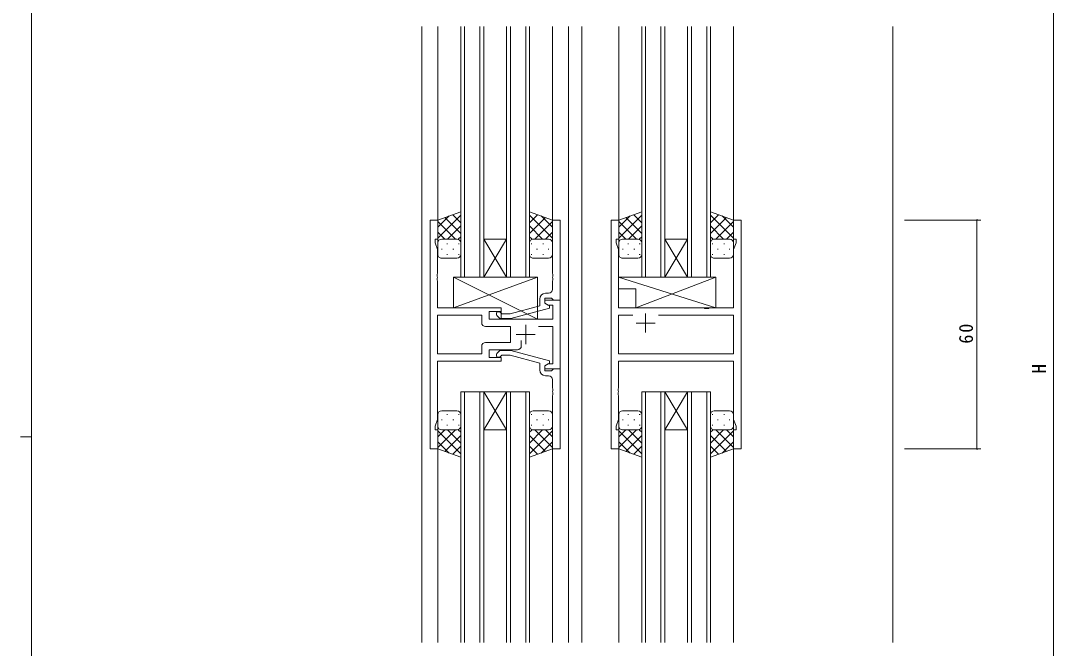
# Model space of a CAD drawing. Units: millimetres on the paper. Extents: x -420 to 373, y -297 to 267.
# Drawn here: x -420.5 to -150, y -53.5 to 111 of the extents above; entities that cross this region are included whole.
import ezdxf
from ezdxf.enums import TextEntityAlignment as Align

# ---------------------------------------------------------------- set-up
doc = ezdxf.new("R2010")
doc.units = ezdxf.units.MM
for name, color, linetype, lineweight in [('0-1_YKK_ZWAK', 7, 'Continuous', 9), ('0-3_YKK_12', 2, 'Continuous', 9), ('0-4_YKK_D', 6, 'Continuous', 9), ('0-6_YKK_13', 4, 'Continuous', 9), ('0-7_YKK_11', 7, 'Continuous', 9)]:
    doc.layers.add(name, color=color, linetype=linetype, lineweight=lineweight)
doc.styles.add('ＭＳ ゴシック', font='')
doc.styles.get('ＭＳ ゴシック').set_extended_font_data('MS Gothic')

msp = doc.modelspace()

# ---------------------------------------------------------------- linework, layer by layer
at = {"layer": '0-1_YKK_ZWAK'}
for p, q in [((-417.7, -260.6), (-417.7, 264.4)), ((-420.5, 1.9), (-417.7, 1.9))]:
    msp.add_line(p, q, dxfattribs=at)
at = {"layer": '0-3_YKK_12'}
for p, q in [((-315.421, 109.469), (-315.421, -52.031)), ((-311.221, 109.469), (-311.221, 58.719)), ((-305.223, 109.469), (-305.223, 43.718)), ((-304.223, 43.718), (-304.223, 109.469)), ((-300.223, 109.469), (-300.223, 43.718)), ((-299.223, 43.718), (-299.223, 109.469)), ((-293.223, 109.469), (-293.223, 43.718)), ((-292.223, 43.718), (-292.223, 109.469)), ((-288.223, 109.469), (-288.223, 43.718)), ((-287.223, 43.718), (-287.223, 109.469)), ((-281.221, 109.469), (-281.221, 58.719)), ((-277.022, 109.469), (-277.022, -52.031)), ((-273.521, 109.469), (-273.521, -52.031)), ((-263.821, 109.469), (-263.821, 58.719)), ((-257.823, 109.469), (-257.823, 43.718)), ((-256.823, 43.718), (-256.823, 109.469)), ((-252.823, 109.469), (-252.823, 43.718)), ((-251.823, 43.718), (-251.823, 109.469)), ((-245.823, 109.469), (-245.823, 43.718)), ((-244.823, 43.718), (-244.823, 109.469)), ((-240.823, 109.469), (-240.823, 43.718)), ((-239.823, 43.718), (-239.823, 109.469)), ((-233.821, 109.469), (-233.821, 58.719)), ((-192.021, 109.469), (-192.021, -52.031)), ((-293.223, 43.718), (-299.223, 53.718)), ((-299.223, 43.718), (-293.223, 53.718)), ((-299.223, 53.718), (-293.223, 53.718)), ((-245.823, 43.718), (-251.823, 53.718)), ((-251.823, 43.718), (-245.823, 53.718)), ((-251.823, 53.718), (-245.823, 53.718)), ((-305.223, 43.718), (-299.223, 43.718)), ((-299.223, 43.718), (-293.223, 43.718)), ((-293.223, 43.718), (-287.223, 43.718)), ((-257.823, 43.718), (-251.823, 43.718)), ((-251.823, 43.718), (-245.823, 43.718)), ((-245.823, 43.718), (-239.823, 43.718)), ((-299.223, 13.718), (-305.223, 13.718)), ((-305.223, 13.718), (-305.223, -52.031)), ((-304.223, -52.031), (-304.223, 13.718)), ((-300.223, 13.718), (-300.223, -52.031)), ((-293.223, 13.718), (-299.223, 3.718)), ((-299.223, 13.718), (-293.223, 3.718)), ((-299.223, 13.718), (-293.223, 13.718)), ((-299.223, -52.031), (-299.223, 13.718)), ((-287.223, 13.718), (-293.223, 13.718)), ((-293.223, 13.718), (-293.223, -52.031)), ((-292.223, -52.031), (-292.223, 13.718)), ((-288.223, 13.718), (-288.223, -52.031)), ((-287.223, -52.031), (-287.223, 13.718)), ((-251.823, 13.718), (-257.823, 13.718)), ((-257.823, 13.718), (-257.823, -52.031)), ((-256.823, -52.031), (-256.823, 13.718)), ((-252.823, 13.718), (-252.823, -52.031)), ((-245.823, 13.718), (-251.823, 3.718)), ((-251.823, 13.718), (-245.823, 3.718)), ((-251.823, 13.718), (-245.823, 13.718)), ((-251.823, -52.031), (-251.823, 13.718)), ((-239.823, 13.718), (-245.823, 13.718)), ((-245.823, 13.718), (-245.823, -52.031)), ((-244.823, -52.031), (-244.823, 13.718)), ((-240.823, 13.718), (-240.823, -52.031)), ((-239.823, -52.031), (-239.823, 13.718)), ((-299.223, 3.718), (-293.223, 3.718)), ((-251.823, 3.718), (-245.823, 3.718)), ((-311.221, -1.281), (-311.221, -52.031)), ((-281.221, -1.281), (-281.221, -52.031)), ((-263.821, -1.281), (-263.821, -52.031)), ((-233.821, -1.281), (-233.821, -52.031))]:
    msp.add_line(p, q, dxfattribs=at)
at = {"layer": '0-4_YKK_D'}
for p, q in [((-150.024, 213.219), (-150.024, -172.781)), ((-189.021, 58.719), (-169.024, 58.719)), ((-170.024, 58.719), (-170.024, -1.281)), ((-189.021, -1.281), (-169.024, -1.281))]:
    msp.add_line(p, q, dxfattribs=at)
for centre, start, end in [((-170.024, 58.719), 90, 270), ((-170.024, 58.719), 270, 90), ((-170.024, -1.281), 90, 270), ((-170.024, -1.281), 270, 90)]:
    msp.add_arc(centre, 0.106, start, end, dxfattribs=at)
at = {"layer": '0-6_YKK_13'}
for p, q in [((-305.225, 60.862), (-311.225, 58.719)), ((-311.225, 53.987), (-305.225, 59.987)), ((-311.225, 56.815), (-308.264, 59.776)), ((-305.225, 57.996), (-307.337, 60.107)), ((-305.225, 52.497), (-305.225, 60.862)), ((-287.223, 60.862), (-281.223, 58.719)), ((-287.223, 52.497), (-287.223, 60.862)), ((-287.223, 57.996), (-285.112, 60.107)), ((-281.223, 53.987), (-287.223, 59.987)), ((-281.223, 56.815), (-284.184, 59.776)), ((-257.825, 60.862), (-263.825, 58.719)), ((-263.825, 53.987), (-257.825, 59.987)), ((-263.825, 56.815), (-260.864, 59.776)), ((-257.825, 57.996), (-259.937, 60.107)), ((-257.825, 52.497), (-257.825, 60.862)), ((-239.823, 60.862), (-233.823, 58.719)), ((-239.823, 52.497), (-239.823, 60.862)), ((-239.823, 57.996), (-237.712, 60.107)), ((-233.823, 53.987), (-239.823, 59.987)), ((-233.823, 56.815), (-236.784, 59.776)), ((-311.225, 58.719), (-311.225, 52.719)), ((-306.605, 53.718), (-311.225, 58.339)), ((-305.225, 55.167), (-309.421, 59.363)), ((-308.665, 53.719), (-305.225, 57.158)), ((-287.223, 55.167), (-283.028, 59.363)), ((-283.784, 53.719), (-287.223, 57.158)), ((-285.844, 53.718), (-281.223, 58.339)), ((-281.223, 58.719), (-281.223, 52.719)), ((-263.825, 58.719), (-263.825, 52.719)), ((-259.205, 53.718), (-263.825, 58.339)), ((-257.825, 55.167), (-262.021, 59.363)), ((-261.265, 53.719), (-257.825, 57.158)), ((-239.823, 55.167), (-235.628, 59.363)), ((-236.384, 53.719), (-239.823, 57.158)), ((-238.444, 53.718), (-233.823, 58.339)), ((-233.823, 58.719), (-233.823, 52.719)), ((-309.433, 53.719), (-311.225, 55.51)), ((-305.893, 53.662), (-305.225, 54.33)), ((-286.555, 53.662), (-287.223, 54.33)), ((-283.015, 53.719), (-281.223, 55.51)), ((-262.033, 53.719), (-263.825, 55.51)), ((-258.493, 53.662), (-257.825, 54.33)), ((-239.155, 53.662), (-239.823, 54.33)), ((-235.615, 53.719), (-233.823, 55.51)), ((-311.225, 49.719), (-311.225, 52.719)), ((-310.225, 53.719), (-306.625, 53.719)), ((-309.825, 53.719), (-306.225, 53.719)), ((-308.89, 52.497), (-308.69, 52.497)), ((-305.86, 52.497), (-305.66, 52.497)), ((-305.225, 52.719), (-305.225, 49.719)), ((-287.223, 52.719), (-287.223, 49.719)), ((-286.588, 52.497), (-286.788, 52.497)), ((-282.623, 53.719), (-286.223, 53.719)), ((-282.223, 53.719), (-285.823, 53.719)), ((-283.558, 52.497), (-283.758, 52.497)), ((-281.223, 49.719), (-281.223, 52.719)), ((-263.825, 49.719), (-263.825, 52.719)), ((-262.825, 53.719), (-259.225, 53.719)), ((-262.425, 53.719), (-258.825, 53.719)), ((-261.49, 52.497), (-261.29, 52.497)), ((-258.46, 52.497), (-258.26, 52.497)), ((-257.825, 52.719), (-257.825, 49.719)), ((-239.823, 52.719), (-239.823, 49.719)), ((-239.188, 52.497), (-239.388, 52.497)), ((-235.223, 53.719), (-238.823, 53.719)), ((-234.823, 53.719), (-238.423, 53.719)), ((-236.158, 52.497), (-236.358, 52.497)), ((-233.823, 49.719), (-233.823, 52.719)), ((-310.305, 51.082), (-310.105, 51.082)), ((-306.225, 48.719), (-310.225, 48.719)), ((-308.89, 49.667), (-308.69, 49.667)), ((-307.275, 51.082), (-307.075, 51.082)), ((-305.86, 49.667), (-305.66, 49.667)), ((-286.588, 49.667), (-286.788, 49.667)), ((-286.223, 48.719), (-282.223, 48.719)), ((-285.173, 51.082), (-285.373, 51.082)), ((-283.558, 49.667), (-283.758, 49.667)), ((-282.143, 51.082), (-282.343, 51.082)), ((-262.905, 51.082), (-262.705, 51.082)), ((-258.825, 48.719), (-262.825, 48.719)), ((-261.49, 49.667), (-261.29, 49.667)), ((-259.875, 51.082), (-259.675, 51.082)), ((-258.46, 49.667), (-258.26, 49.667)), ((-239.188, 49.667), (-239.388, 49.667)), ((-238.823, 48.719), (-234.823, 48.719)), ((-237.773, 51.082), (-237.973, 51.082)), ((-236.158, 49.667), (-236.358, 49.667)), ((-234.743, 51.082), (-234.943, 51.082)), ((-285.123, 32.719), (-307.123, 43.719)), ((-307.123, 35.719), (-285.123, 43.719)), ((-238.397, 43.718), (-263.893, 43.718)), ((-259.397, 35.719), (-238.397, 43.718)), ((-238.397, 43.718), (-238.397, 35.719)), ((-259.397, 40.718), (-263.893, 40.718)), ((-259.397, 40.718), (-259.397, 35.719)), ((-238.397, 35.719), (-259.397, 35.719)), ((-306.225, 8.719), (-310.225, 8.719)), ((-286.223, 8.719), (-282.223, 8.719)), ((-258.825, 8.719), (-262.825, 8.719)), ((-238.823, 8.719), (-234.823, 8.719)), ((-311.225, 7.719), (-311.225, 4.719)), ((-310.305, 6.355), (-310.105, 6.355)), ((-308.89, 7.77), (-308.69, 7.77)), ((-307.275, 6.355), (-307.075, 6.355)), ((-305.86, 7.77), (-305.66, 7.77)), ((-305.225, 4.719), (-305.225, 7.719)), ((-287.223, 4.719), (-287.223, 7.719)), ((-286.588, 7.77), (-286.788, 7.77)), ((-285.173, 6.355), (-285.373, 6.355)), ((-283.558, 7.77), (-283.758, 7.77)), ((-282.143, 6.355), (-282.343, 6.355)), ((-281.223, 7.719), (-281.223, 4.719)), ((-263.825, 7.719), (-263.825, 4.719)), ((-262.905, 6.355), (-262.705, 6.355)), ((-261.49, 7.77), (-261.29, 7.77)), ((-259.875, 6.355), (-259.675, 6.355)), ((-258.46, 7.77), (-258.26, 7.77)), ((-257.825, 4.719), (-257.825, 7.719)), ((-239.823, 4.719), (-239.823, 7.719)), ((-239.188, 7.77), (-239.388, 7.77)), ((-237.773, 6.355), (-237.973, 6.355)), ((-236.158, 7.77), (-236.358, 7.77)), ((-234.743, 6.355), (-234.943, 6.355)), ((-233.823, 7.719), (-233.823, 4.719)), ((-311.225, -1.281), (-311.225, 4.719)), ((-309.433, 3.719), (-311.225, 1.927)), ((-306.605, 3.719), (-311.225, -0.902)), ((-311.225, 3.45), (-305.225, -2.55)), ((-310.225, 3.719), (-306.625, 3.719)), ((-309.825, 3.719), (-306.225, 3.719)), ((-308.89, 4.94), (-308.69, 4.94)), ((-308.665, 3.719), (-305.225, 0.279)), ((-305.893, 3.775), (-305.225, 3.107)), ((-305.86, 4.94), (-305.66, 4.94)), ((-305.225, 4.94), (-305.225, -3.424)), ((-287.223, 4.94), (-287.223, -3.424)), ((-286.555, 3.775), (-287.223, 3.107)), ((-283.784, 3.719), (-287.223, 0.279)), ((-281.223, 3.45), (-287.223, -2.55)), ((-286.588, 4.94), (-286.788, 4.94)), ((-282.623, 3.719), (-286.223, 3.719)), ((-285.844, 3.719), (-281.223, -0.902)), ((-282.223, 3.719), (-285.823, 3.719)), ((-283.558, 4.94), (-283.758, 4.94)), ((-283.015, 3.719), (-281.223, 1.927)), ((-281.223, -1.281), (-281.223, 4.719)), ((-263.825, -1.281), (-263.825, 4.719)), ((-262.033, 3.719), (-263.825, 1.927)), ((-259.205, 3.719), (-263.825, -0.902)), ((-263.825, 3.45), (-257.825, -2.55)), ((-262.825, 3.719), (-259.225, 3.719)), ((-262.425, 3.719), (-258.825, 3.719)), ((-261.49, 4.94), (-261.29, 4.94)), ((-261.265, 3.719), (-257.825, 0.279)), ((-258.493, 3.775), (-257.825, 3.107)), ((-258.46, 4.94), (-258.26, 4.94)), ((-257.825, 4.94), (-257.825, -3.424)), ((-239.823, 4.94), (-239.823, -3.424)), ((-239.155, 3.775), (-239.823, 3.107)), ((-236.384, 3.719), (-239.823, 0.279)), ((-233.823, 3.45), (-239.823, -2.55)), ((-239.188, 4.94), (-239.388, 4.94)), ((-235.223, 3.719), (-238.823, 3.719)), ((-238.444, 3.719), (-233.823, -0.902)), ((-234.823, 3.719), (-238.423, 3.719)), ((-236.158, 4.94), (-236.358, 4.94)), ((-235.615, 3.719), (-233.823, 1.927)), ((-233.823, -1.281), (-233.823, 4.719)), ((-311.225, 0.622), (-308.264, -2.339)), ((-305.225, 2.27), (-309.421, -1.926)), ((-287.223, 2.27), (-283.028, -1.926)), ((-281.223, 0.622), (-284.184, -2.339)), ((-263.825, 0.622), (-260.864, -2.339)), ((-257.825, 2.27), (-262.021, -1.926)), ((-239.823, 2.27), (-235.628, -1.926)), ((-233.823, 0.622), (-236.784, -2.339)), ((-305.225, -3.424), (-311.225, -1.281)), ((-305.225, -0.558), (-307.337, -2.67)), ((-287.223, -0.558), (-285.112, -2.67)), ((-287.223, -3.424), (-281.223, -1.281)), ((-257.825, -3.424), (-263.825, -1.281)), ((-257.825, -0.558), (-259.937, -2.67)), ((-239.823, -0.558), (-237.712, -2.67)), ((-239.823, -3.424), (-233.823, -1.281))]:
    msp.add_line(p, q, dxfattribs=at)
msp.add_lwpolyline([(-307.123, 35.719), (-307.123, 43.719), (-285.123, 43.719), (-285.123, 32.719), (-294.623, 32.719), (-294.623, 35.719)], close=True, dxfattribs=at)
msp.add_lwpolyline([(-238.397, 35.719), (-263.893, 43.718), (-263.893, 40.718)], dxfattribs=at)
for centre, start, end in [((-310.225, 52.719), 89.99998, 179.99998), ((-310.225, 52.719), 89.99998, 179.99998), ((-306.225, 52.719), 359.99998, 89.99998), ((-306.225, 52.719), 359.99998, 89.99998), ((-286.223, 52.719), 89.99998, 179.99998), ((-286.223, 52.719), 89.99998, 179.99998), ((-282.223, 52.719), 359.99998, 89.99998), ((-282.223, 52.719), 359.99998, 89.99998), ((-262.825, 52.719), 89.99998, 179.99998), ((-262.825, 52.719), 89.99998, 179.99998), ((-258.825, 52.719), 359.99998, 89.99998), ((-258.825, 52.719), 359.99998, 89.99998), ((-238.823, 52.719), 89.99998, 179.99998), ((-238.823, 52.719), 89.99998, 179.99998), ((-234.823, 52.719), 359.99998, 89.99998), ((-234.823, 52.719), 359.99998, 89.99998), ((-310.225, 49.719), 179.99998, 269.99998), ((-306.225, 49.719), 269.99998, 359.99998), ((-286.223, 49.719), 179.99998, 269.99998), ((-282.223, 49.719), 269.99998, 359.99998), ((-262.825, 49.719), 179.99998, 269.99998), ((-258.825, 49.719), 269.99998, 359.99998), ((-238.823, 49.719), 179.99998, 269.99998), ((-234.823, 49.719), 269.99998, 359.99998), ((-310.225, 7.719), 90, 180), ((-306.225, 7.719), 0, 90), ((-286.223, 7.719), 90, 180), ((-282.223, 7.719), 0, 90), ((-262.825, 7.719), 90, 180), ((-258.825, 7.719), 0, 90), ((-238.823, 7.719), 90, 180), ((-234.823, 7.719), 0, 90), ((-310.225, 4.719), 180, 270), ((-310.225, 4.719), 180, 270), ((-306.225, 4.719), 270, 0), ((-306.225, 4.719), 270, 0), ((-286.223, 4.719), 180, 270), ((-286.223, 4.719), 180, 270), ((-282.223, 4.719), 270, 0), ((-282.223, 4.719), 270, 0), ((-262.825, 4.719), 180, 270), ((-262.825, 4.719), 180, 270), ((-258.825, 4.719), 270, 0), ((-258.825, 4.719), 270, 0), ((-238.823, 4.719), 180, 270), ((-238.823, 4.719), 180, 270), ((-234.823, 4.719), 270, 0), ((-234.823, 4.719), 270, 0)]:
    msp.add_arc(centre, 1, start, end, dxfattribs=at)
at = {"layer": '0-7_YKK_11'}
for p, q in [((-233.823, 58.719), (-231.823, 58.719)), ((-282.223, 39.519), (-283.023, 39.519)), ((-299.753, 33.789), (-311.293, 33.789)), ((-299.753, 31.789), (-299.753, 33.789)), ((-256.823, 34.219), (-256.823, 29.219)), ((-253.473, 33.789), (-233.753, 33.789)), ((-288.223, 31.219), (-288.223, 26.219)), ((-254.323, 31.719), (-259.323, 31.719)), ((-290.723, 28.719), (-285.723, 28.719)), ((-289.373, 25.719), (-289.373, 27.157)), ((-282.223, 17.919), (-283.023, 17.919))]:
    msp.add_line(p, q, dxfattribs=at)
for points in [[(-284.873, 30.789), (-281.153, 30.789), (-281.153, 21.019), (-282.357, 21.019), (-283.223, 20.519), (-283.223, 19.719), (-279.223, 19.719), (-279.223, 37.719), (-283.223, 37.719), (-283.223, 36.919), (-282.357, 36.419), (-281.153, 36.419), (-281.153, 32.719), (-297.823, 32.719), (-297.823, 34.719), (-294.623, 34.719), (-294.623, 35.719), (-311.293, 35.719), (-311.293, 42.76), (-311.413, 42.944), (-311.413, 43.494), (-311.293, 43.677), (-311.293, 43.76), (-311.413, 43.944), (-311.413, 44.494), (-311.293, 44.677), (-311.293, 50.988), (-311.923, 52.719), (-311.923, 53.719), (-311.223, 53.719), (-311.223, 58.719), (-313.223, 58.719), (-313.223, -1.281), (-311.223, -1.281), (-311.223, 3.719), (-311.923, 3.719), (-311.923, 4.719), (-311.293, 6.45), (-311.293, 21.719), (-294.623, 21.719)], [(-279.223, 37.719), (-279.223, 58.719), (-281.223, 58.719), (-281.223, 44.677), (-281.103, 44.494), (-281.103, 43.944), (-281.223, 43.76), (-281.223, 43.677), (-281.103, 43.494), (-281.103, 42.944), (-281.223, 42.76), (-281.223, 40.519)], [(-231.823, 58.719), (-231.823, -1.281), (-233.823, -1.281), (-233.823, 3.719), (-233.123, 3.719), (-233.123, 4.719), (-233.753, 6.45), (-233.753, 21.719), (-263.893, 21.719), (-263.893, 14.677), (-264.013, 14.494), (-264.013, 13.944), (-263.893, 13.76), (-263.893, 13.677), (-264.013, 13.494), (-264.013, 12.944), (-263.893, 12.76), (-263.893, 6.45), (-264.523, 4.719), (-264.523, 3.719), (-263.823, 3.719), (-263.823, -1.281), (-265.823, -1.281), (-265.823, 58.719), (-263.823, 58.719), (-263.823, 53.719), (-264.523, 53.719), (-264.523, 52.719), (-263.893, 50.988), (-263.893, 35.719), (-241.494, 35.719), (-241.302, 35.576), (-240.344, 35.576), (-240.152, 35.719), (-233.753, 35.719), (-233.753, 50.988), (-233.123, 52.719), (-233.123, 53.719), (-233.823, 53.719), (-233.823, 58.719)], [(-295.748, 33.694), (-294.972, 32.919), (-292.127, 32.919), (-282.023, 35.626), (-282.023, 36.226), (-283.223, 36.919), (-283.223, 38.219), (-281.423, 38.219), (-281.223, 38.019), (-280.923, 37.719), (-279.223, 37.719)], [(-284.523, 38.019), (-284.523, 36.198), (-292.285, 34.119), (-294.475, 34.119), (-294.899, 34.543)], [(-299.753, 33.789), (-311.293, 33.789), (-311.293, 23.649), (-299.753, 23.649), (-299.753, 25.649)], [(-253.473, 33.789), (-233.753, 33.789), (-233.753, 23.649), (-263.893, 23.649), (-263.893, 33.789), (-260.174, 33.789)], [(-298.753, 26.649), (-292.223, 26.649), (-292.223, 30.789), (-298.753, 30.789)], [(-294.623, 21.719), (-294.623, 22.719), (-297.823, 22.719), (-297.823, 24.719), (-290.373, 24.719)], [(-295.747, 23.743), (-294.971, 24.519), (-292.126, 24.519), (-282.023, 21.811), (-282.023, 21.212), (-283.223, 20.519), (-283.223, 19.219), (-281.423, 19.219), (-281.223, 19.419), (-280.923, 19.719), (-279.223, 19.719)], [(-284.523, 19.419), (-284.523, 21.239), (-292.284, 23.319), (-294.474, 23.319), (-294.899, 22.894)], [(-279.223, 19.719), (-279.223, -1.281), (-281.223, -1.281), (-281.223, 12.76), (-281.103, 12.944), (-281.103, 13.494), (-281.223, 13.677), (-281.223, 13.76), (-281.103, 13.944), (-281.103, 14.494), (-281.223, 14.677), (-281.223, 16.919)]]:
    msp.add_lwpolyline(points, dxfattribs=at)
for centre, radius, start, end in [((-283.023, 38.019), 1.5, 90, 179.99998), ((-282.223, 40.519), 1, 270, 359.99998), ((-295.323, 34.119), 0.6, 44.99998, 225), ((-298.753, 31.789), 1, 180, 269.99998), ((-298.753, 25.649), 1, 90, 179.99998), ((-290.373, 25.719), 1, 270, 359.99998), ((-295.323, 23.319), 0.6, 134.99998, 315), ((-283.023, 19.419), 1.5, 180, 269.99998), ((-282.223, 16.919), 1, 0, 89.99998)]:
    msp.add_arc(centre, radius, start, end, dxfattribs=at)

# ---------------------------------------------------------------- texts
at = {"layer": '0-4_YKK_D', "color": 3, "style": 'ＭＳ ゴシック'}
msp.add_text('H', height=3.666, rotation=90, dxfattribs=at).set_placement((-150.824, 18.494), align=Align.BOTTOM_LEFT)
at = {"layer": '0-4_YKK_D', "color": 3, "insert": (-171.024, 26.319), "char_height": 3.666, "attachment_point": 7, "rotation": 90, "style": 'ＭＳ ゴシック'}
msp.add_mtext('\\T1.21;\\W0.95;60', dxfattribs=at)

doc.saveas('drawing.dxf')
